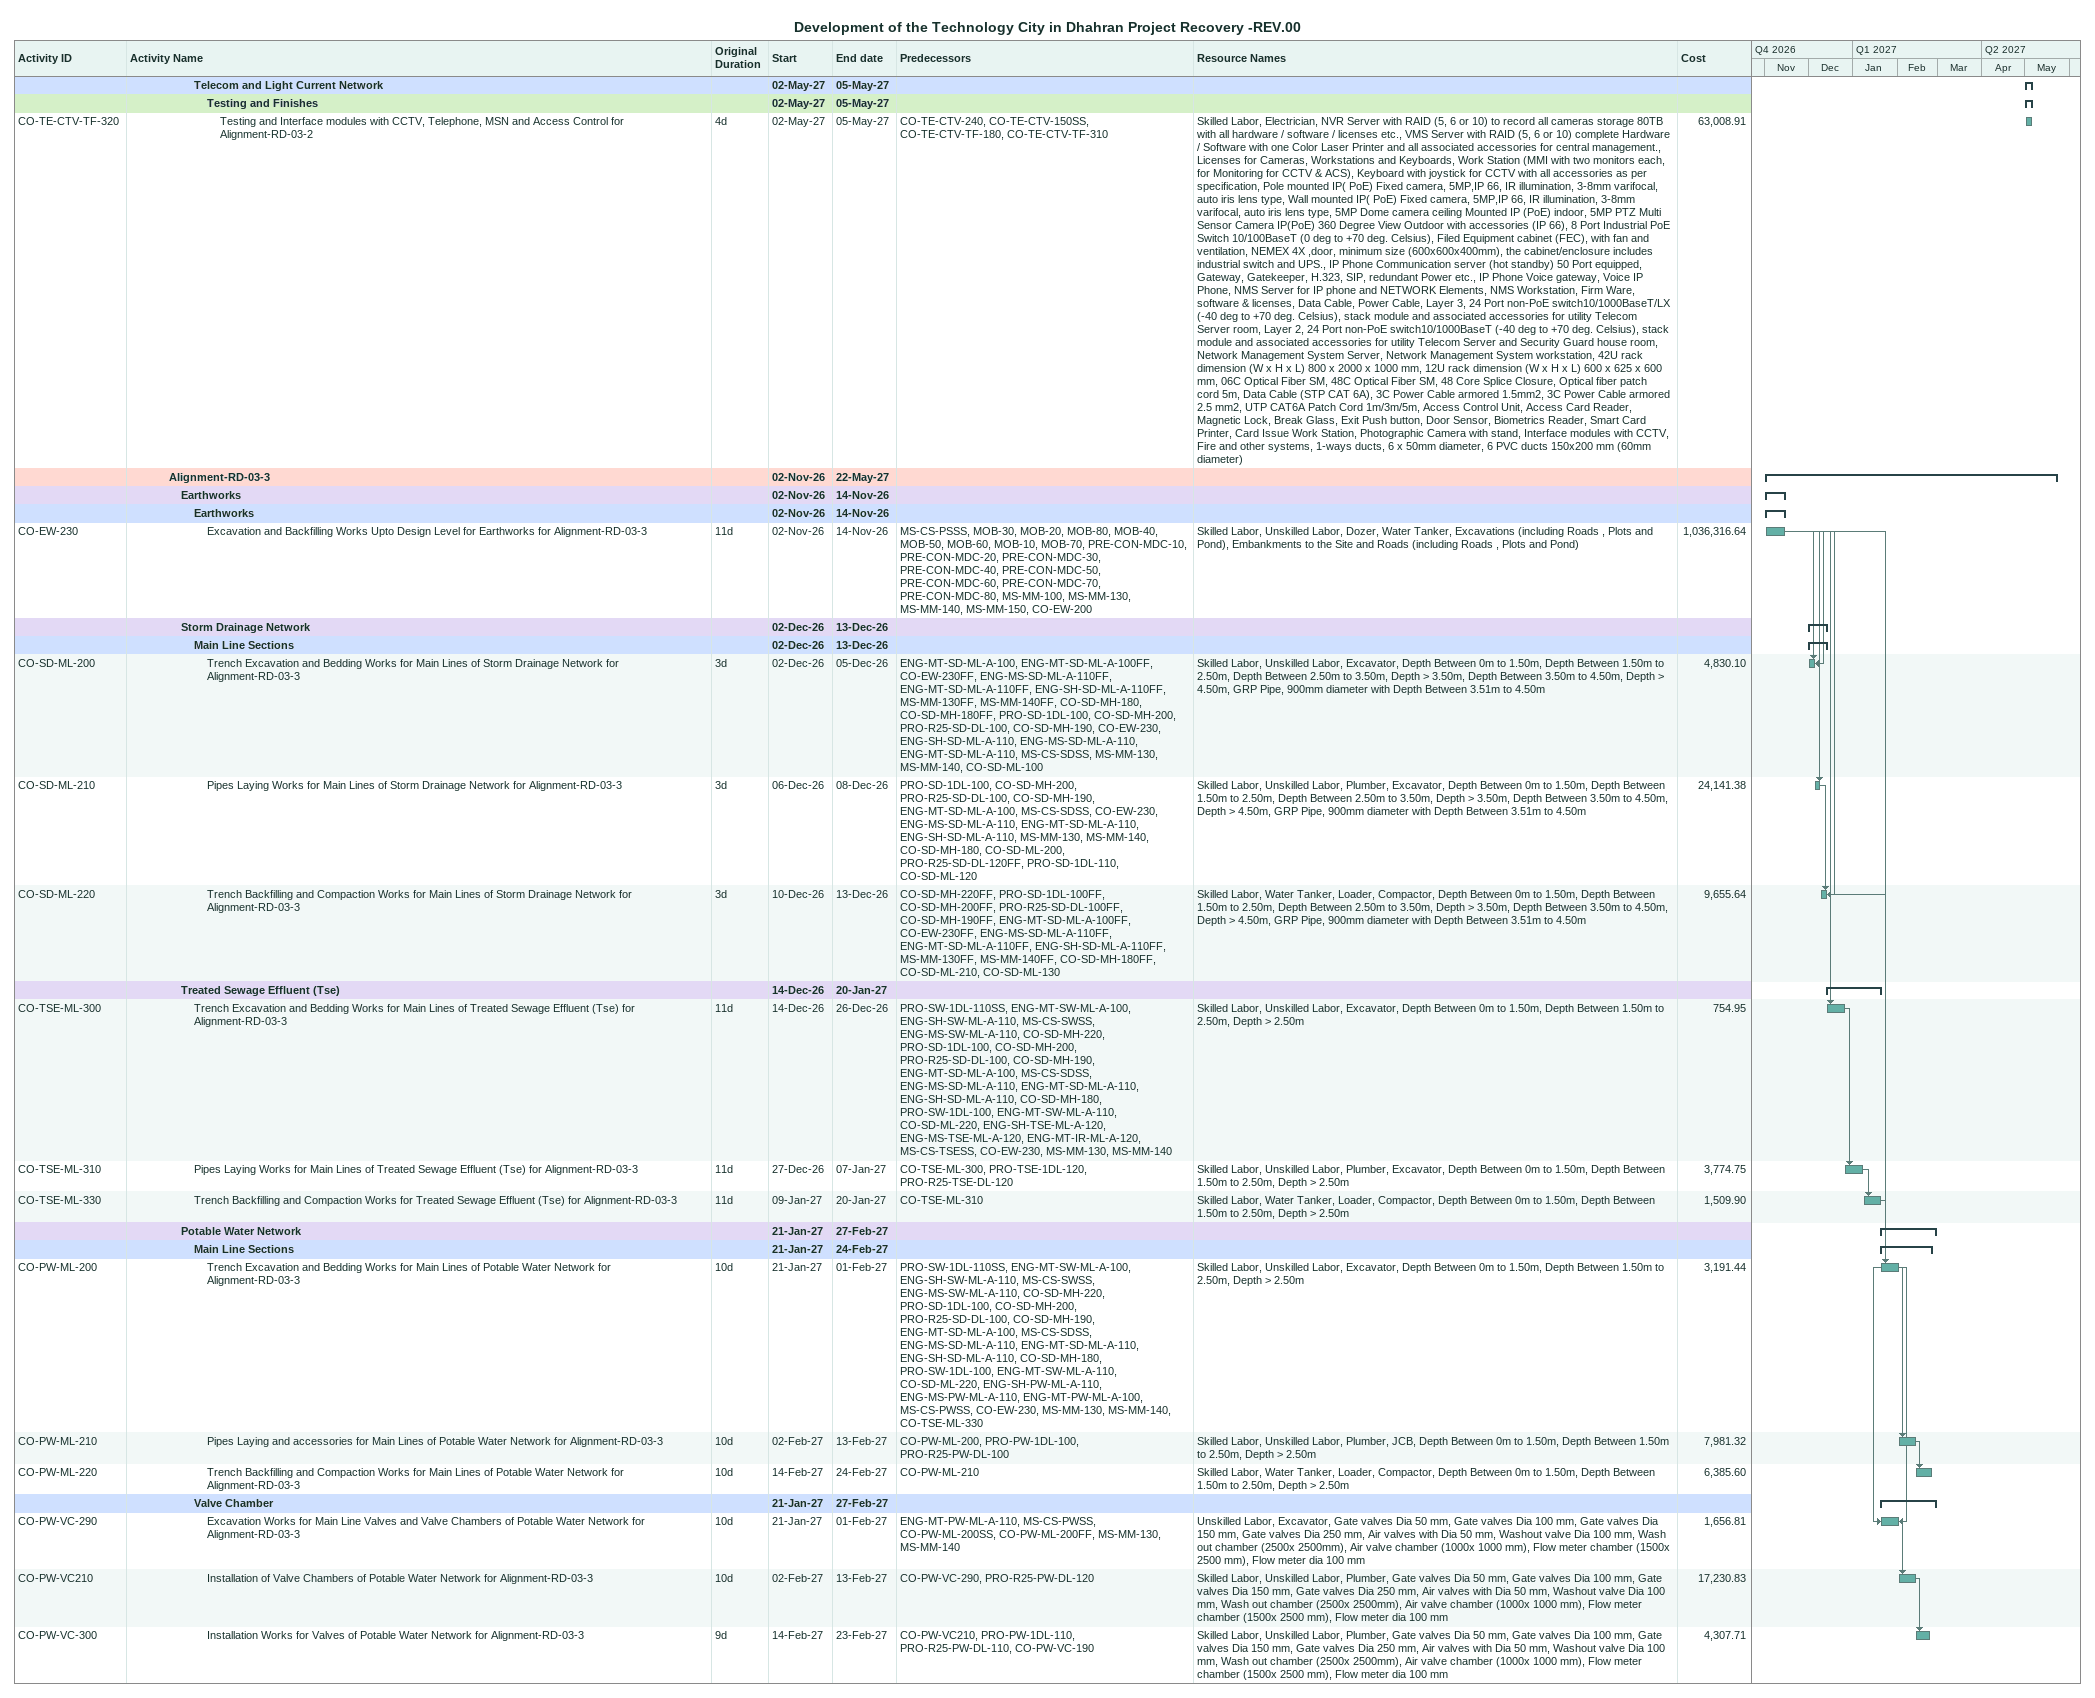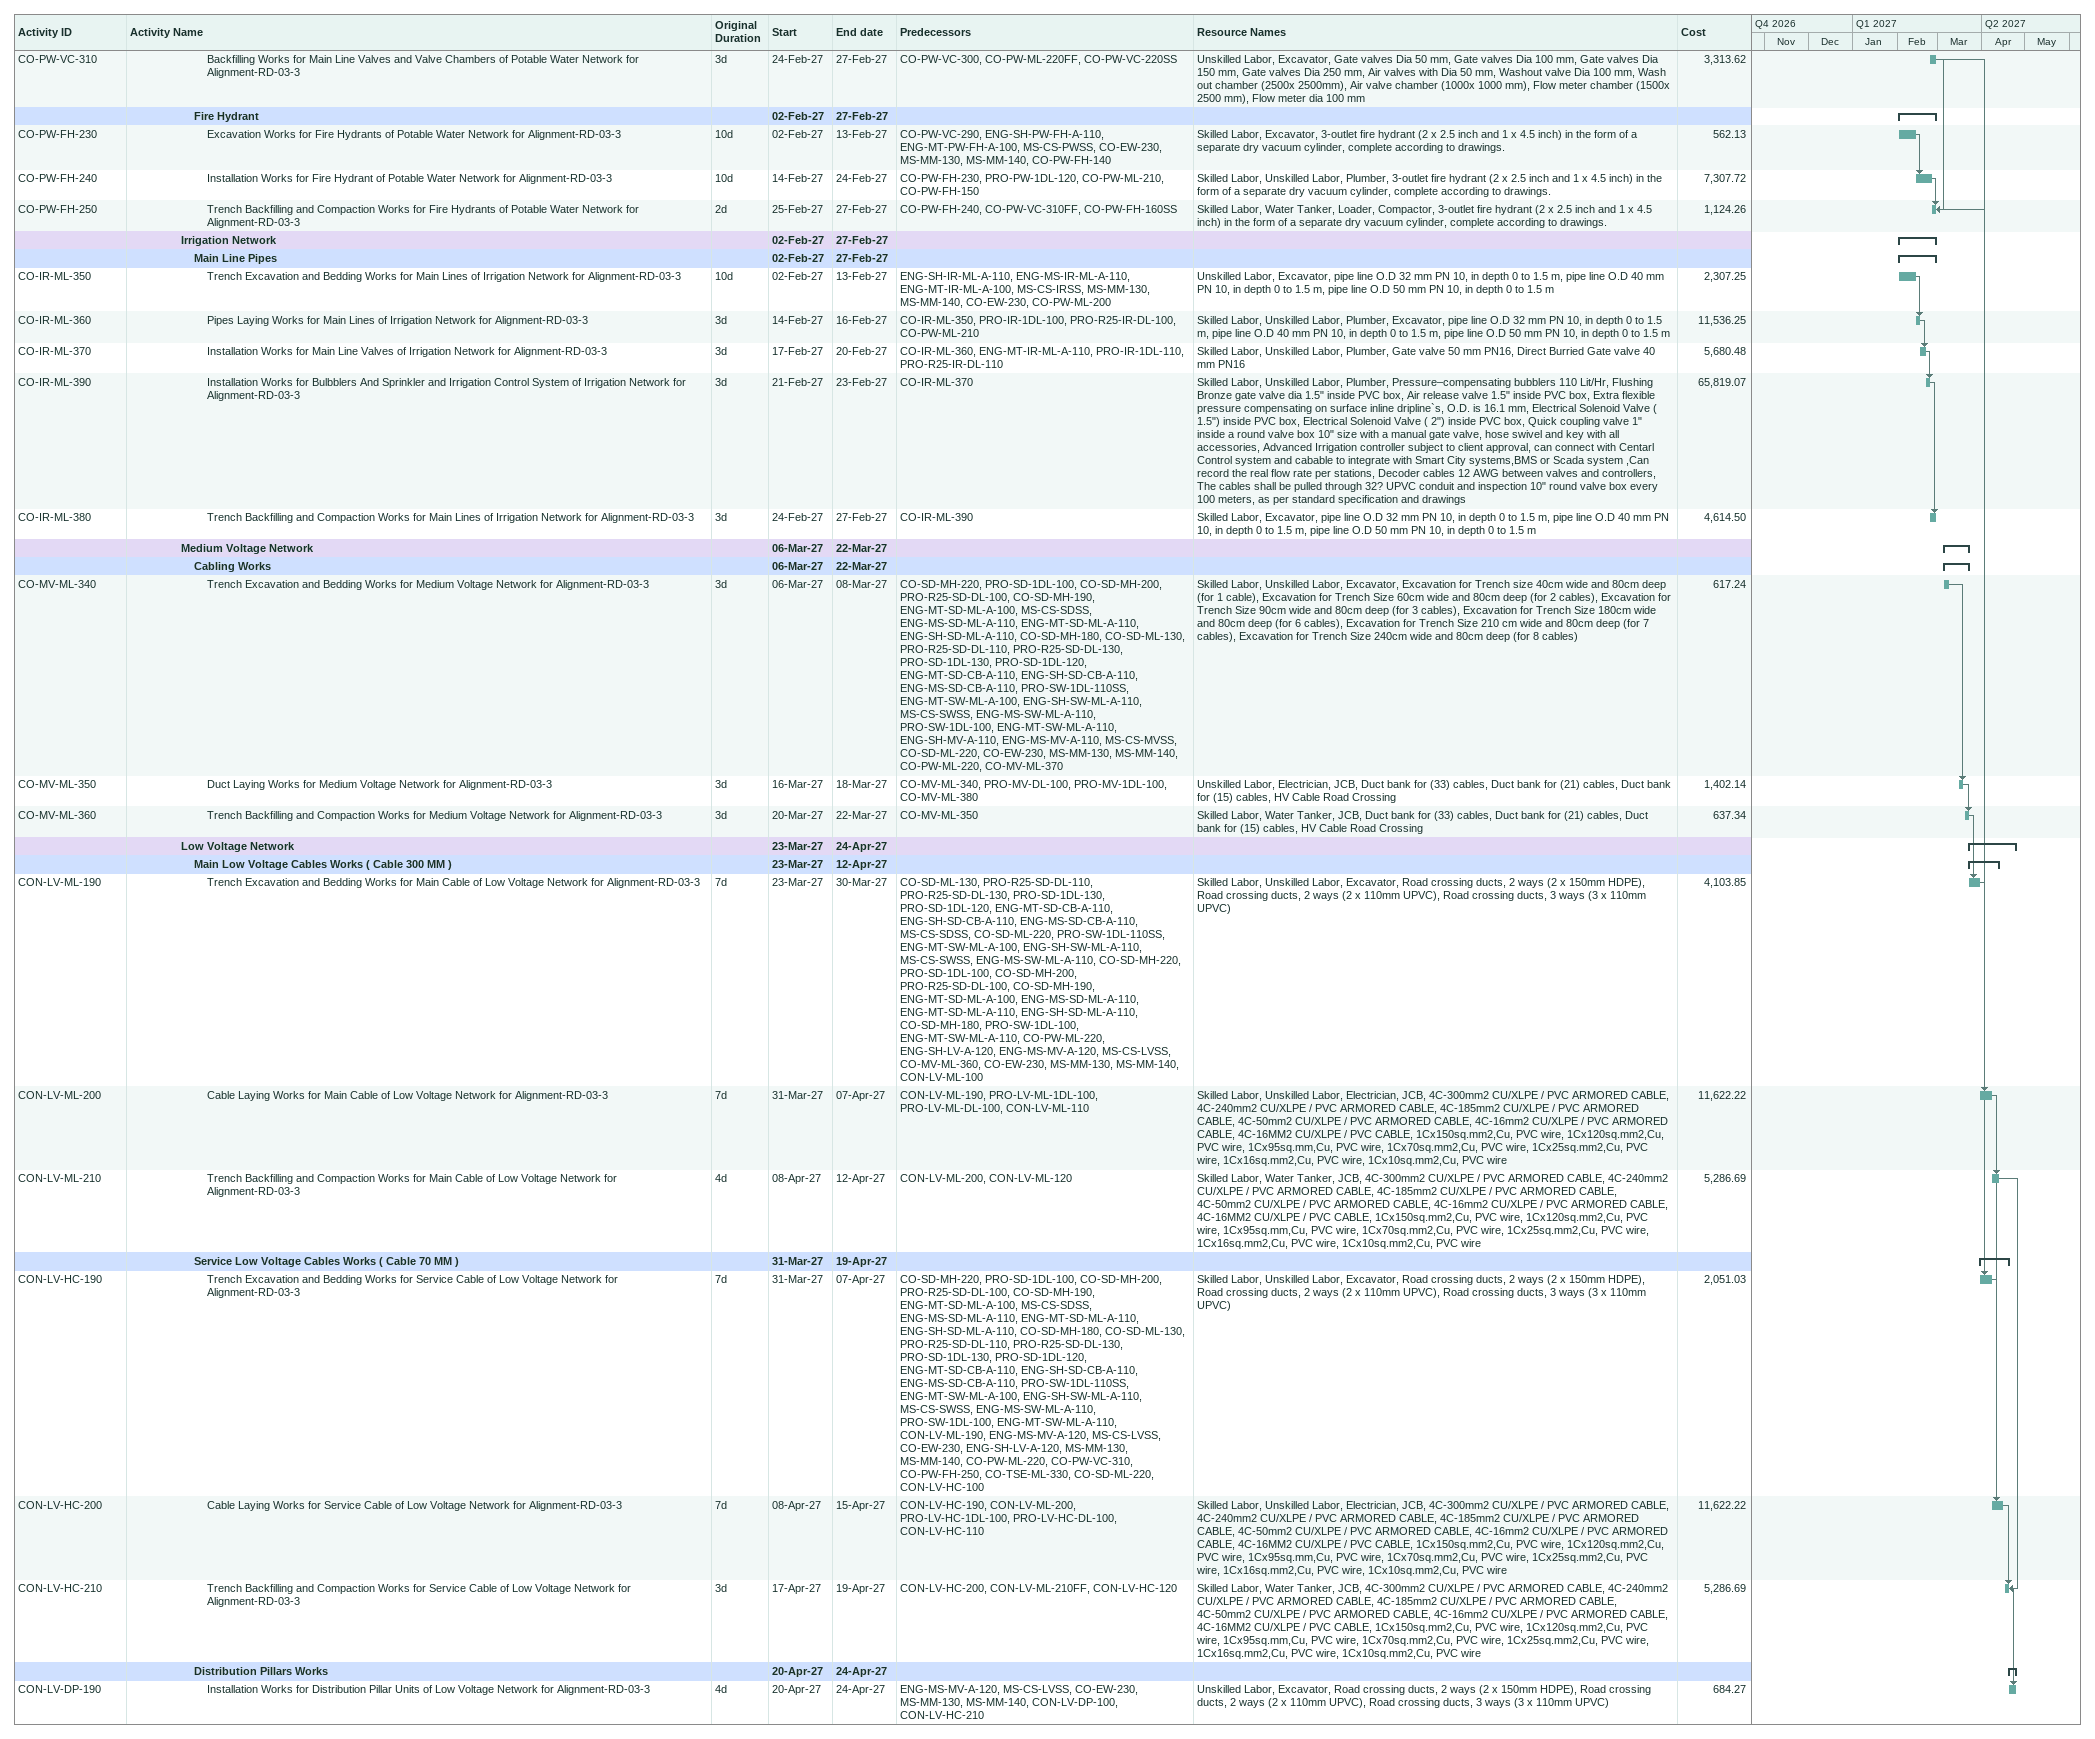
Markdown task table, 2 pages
Development of the Technology City in Dhahran Project Recovery -REV.00

| ID | Level | Task | Original duration | Start | Finish | Predecessors | Resources | Cost |
|---|---|---|---|---|---|---|---|---|
|  | 6 | **Telecom and Light Current Network** |  | 2027-05-02 | 2027-05-05 |  |  |  |
|  | 7 | **Testing and Finishes** |  | 2027-05-02 | 2027-05-05 |  |  |  |
| CO-TE-CTV-TF-320 | 8 | Testing and Interface modules with CCTV, Telephone, MSN and Access Control for Alignment-RD-03-2 | 4d | 2027-05-02 | 2027-05-05 | CO-TE-CTV-240, CO-TE-CTV-150SS, CO-TE-CTV-TF-180, CO-TE-CTV-TF-310 | Skilled Labor, Electrician, NVR Server with RAID (5, 6 or 10) to record all cameras storage 80TB with all hardware / software / licenses etc., VMS Server with RAID (5, 6 or 10) complete Hardware / Software with one Color Laser Printer and all associated accessories for central management., Licenses for Cameras, Workstations and Keyboards, Work Station (MMI with two monitors each, for Monitoring for CCTV & ACS), Keyboard with joystick for CCTV with all accessories as per specification, Pole mounted IP( PoE) Fixed camera, 5MP,IP 66, IR illumination, 3-8mm varifocal, auto iris lens type, Wall mounted IP( PoE) Fixed camera, 5MP,IP 66, IR illumination, 3-8mm varifocal, auto iris lens type, 5MP Dome camera ceiling Mounted IP (PoE) indoor, 5MP PTZ Multi Sensor Camera IP(PoE) 360 Degree View Outdoor with accessories (IP 66), 8 Port Industrial PoE Switch 10/100BaseT (0 deg to +70 deg. Celsius), Filed Equipment cabinet (FEC), with fan and ventilation, NEMEX 4X ,door, minimum size (600x600x400mm), the cabinet/enclosure includes industrial switch and UPS., IP Phone Communication server (hot standby) 50 Port equipped, Gateway, Gatekeeper, H.323, SIP, redundant Power etc., IP Phone Voice gateway, Voice IP Phone, NMS Server for IP phone and NETWORK Elements, NMS Workstation, Firm Ware, software & licenses, Data Cable, Power Cable, Layer 3, 24 Port non-PoE switch10/1000BaseT/LX (-40 deg to +70 deg. Celsius), stack module and associated accessories for utility Telecom Server room, Layer 2, 24 Port non-PoE switch10/1000BaseT (-40 deg to +70 deg. Celsius), stack module and associated accessories for utility Telecom Server and Security Guard house room, Network Management System Server, Network Management System workstation, 42U rack dimension (W x H x L) 800 x 2000 x 1000 mm, 12U rack dimension (W x H x L) 600 x 625 x 600 mm, 06C Optical Fiber SM, 48C Optical Fiber SM, 48 Core Splice Closure, Optical fiber patch cord 5m, Data Cable (STP CAT 6A), 3C Power Cable armored 1.5mm2, 3C Power Cable armored 2.5 mm2, UTP CAT6A Patch Cord 1m/3m/5m, Access Control Unit, Access Card Reader, Magnetic Lock, Break Glass, Exit Push button, Door Sensor, Biometrics Reader, Smart Card Printer, Card Issue Work Station, Photographic Camera with stand, Interface modules with CCTV, Fire and other systems, 1-ways ducts, 6 x 50mm diameter, 6 PVC ducts 150x200 mm (60mm diameter) | 63008.91 |
|  | 4 | **Alignment-RD-03-3** |  | 2026-11-02 | 2027-05-22 |  |  |  |
|  | 5 | **Earthworks** |  | 2026-11-02 | 2026-11-14 |  |  |  |
|  | 6 | **Earthworks** |  | 2026-11-02 | 2026-11-14 |  |  |  |
| CO-EW-230 | 7 | Excavation and Backfilling Works Upto Design Level for Earthworks for Alignment-RD-03-3 | 11d | 2026-11-02 | 2026-11-14 | MS-CS-PSSS, MOB-30, MOB-20, MOB-80, MOB-40, MOB-50, MOB-60, MOB-10, MOB-70, PRE-CON-MDC-10, PRE-CON-MDC-20, PRE-CON-MDC-30, PRE-CON-MDC-40, PRE-CON-MDC-50, PRE-CON-MDC-60, PRE-CON-MDC-70, PRE-CON-MDC-80, MS-MM-100, MS-MM-130, MS-MM-140, MS-MM-150, CO-EW-200 | Skilled Labor, Unskilled Labor, Dozer, Water Tanker, Excavations (including Roads , Plots and Pond), Embankments to the Site and Roads (including Roads , Plots and Pond) | 1036316.64 |
|  | 5 | **Storm Drainage Network** |  | 2026-12-02 | 2026-12-13 |  |  |  |
|  | 6 | **Main Line Sections** |  | 2026-12-02 | 2026-12-13 |  |  |  |
| CO-SD-ML-200 | 7 | Trench Excavation and Bedding Works for Main Lines of Storm Drainage Network for Alignment-RD-03-3 | 3d | 2026-12-02 | 2026-12-05 | ENG-MT-SD-ML-A-100, ENG-MT-SD-ML-A-100FF, CO-EW-230FF, ENG-MS-SD-ML-A-110FF, ENG-MT-SD-ML-A-110FF, ENG-SH-SD-ML-A-110FF, MS-MM-130FF, MS-MM-140FF, CO-SD-MH-180, CO-SD-MH-180FF, PRO-SD-1DL-100, CO-SD-MH-200, PRO-R25-SD-DL-100, CO-SD-MH-190, CO-EW-230, ENG-SH-SD-ML-A-110, ENG-MS-SD-ML-A-110, ENG-MT-SD-ML-A-110, MS-CS-SDSS, MS-MM-130, MS-MM-140, CO-SD-ML-100 | Skilled Labor, Unskilled Labor, Excavator, Depth Between 0m to 1.50m, Depth Between 1.50m to 2.50m, Depth Between 2.50m to 3.50m, Depth > 3.50m, Depth Between 3.50m to 4.50m, Depth > 4.50m, GRP Pipe, 900mm diameter with Depth Between 3.51m to 4.50m | 4830.10 |
| CO-SD-ML-210 | 7 | Pipes Laying Works for Main Lines of Storm Drainage Network for Alignment-RD-03-3 | 3d | 2026-12-06 | 2026-12-08 | PRO-SD-1DL-100, CO-SD-MH-200, PRO-R25-SD-DL-100, CO-SD-MH-190, ENG-MT-SD-ML-A-100, MS-CS-SDSS, CO-EW-230, ENG-MS-SD-ML-A-110, ENG-MT-SD-ML-A-110, ENG-SH-SD-ML-A-110, MS-MM-130, MS-MM-140, CO-SD-MH-180, CO-SD-ML-200, PRO-R25-SD-DL-120FF, PRO-SD-1DL-110, CO-SD-ML-120 | Skilled Labor, Unskilled Labor, Plumber, Excavator, Depth Between 0m to 1.50m, Depth Between 1.50m to 2.50m, Depth Between 2.50m to 3.50m, Depth > 3.50m, Depth Between 3.50m to 4.50m, Depth > 4.50m, GRP Pipe, 900mm diameter with Depth Between 3.51m to 4.50m | 24141.38 |
| CO-SD-ML-220 | 7 | Trench Backfilling and Compaction Works for Main Lines of Storm Drainage Network for Alignment-RD-03-3 | 3d | 2026-12-10 | 2026-12-13 | CO-SD-MH-220FF, PRO-SD-1DL-100FF, CO-SD-MH-200FF, PRO-R25-SD-DL-100FF, CO-SD-MH-190FF, ENG-MT-SD-ML-A-100FF, CO-EW-230FF, ENG-MS-SD-ML-A-110FF, ENG-MT-SD-ML-A-110FF, ENG-SH-SD-ML-A-110FF, MS-MM-130FF, MS-MM-140FF, CO-SD-MH-180FF, CO-SD-ML-210, CO-SD-ML-130 | Skilled Labor, Water Tanker, Loader, Compactor, Depth Between 0m to 1.50m, Depth Between 1.50m to 2.50m, Depth Between 2.50m to 3.50m, Depth > 3.50m, Depth Between 3.50m to 4.50m, Depth > 4.50m, GRP Pipe, 900mm diameter with Depth Between 3.51m to 4.50m | 9655.64 |
|  | 5 | **Treated Sewage Effluent (Tse)** |  | 2026-12-14 | 2027-01-20 |  |  |  |
| CO-TSE-ML-300 | 6 | Trench Excavation and Bedding Works for Main Lines of Treated Sewage Effluent (Tse) for Alignment-RD-03-3 | 11d | 2026-12-14 | 2026-12-26 | PRO-SW-1DL-110SS, ENG-MT-SW-ML-A-100, ENG-SH-SW-ML-A-110, MS-CS-SWSS, ENG-MS-SW-ML-A-110, CO-SD-MH-220, PRO-SD-1DL-100, CO-SD-MH-200, PRO-R25-SD-DL-100, CO-SD-MH-190, ENG-MT-SD-ML-A-100, MS-CS-SDSS, ENG-MS-SD-ML-A-110, ENG-MT-SD-ML-A-110, ENG-SH-SD-ML-A-110, CO-SD-MH-180, PRO-SW-1DL-100, ENG-MT-SW-ML-A-110, CO-SD-ML-220, ENG-SH-TSE-ML-A-120, ENG-MS-TSE-ML-A-120, ENG-MT-IR-ML-A-120, MS-CS-TSESS, CO-EW-230, MS-MM-130, MS-MM-140 | Skilled Labor, Unskilled Labor, Excavator, Depth Between 0m to 1.50m, Depth Between 1.50m to 2.50m, Depth > 2.50m | 754.95 |
| CO-TSE-ML-310 | 6 | Pipes Laying Works for Main Lines of Treated Sewage Effluent (Tse) for Alignment-RD-03-3 | 11d | 2026-12-27 | 2027-01-07 | CO-TSE-ML-300, PRO-TSE-1DL-120, PRO-R25-TSE-DL-120 | Skilled Labor, Unskilled Labor, Plumber, Excavator, Depth Between 0m to 1.50m, Depth Between 1.50m to 2.50m, Depth > 2.50m | 3774.75 |
| CO-TSE-ML-330 | 6 | Trench Backfilling and Compaction Works for Treated Sewage Effluent (Tse) for Alignment-RD-03-3 | 11d | 2027-01-09 | 2027-01-20 | CO-TSE-ML-310 | Skilled Labor, Water Tanker, Loader, Compactor, Depth Between 0m to 1.50m, Depth Between 1.50m to 2.50m, Depth > 2.50m | 1509.90 |
|  | 5 | **Potable Water Network** |  | 2027-01-21 | 2027-02-27 |  |  |  |
|  | 6 | **Main Line Sections** |  | 2027-01-21 | 2027-02-24 |  |  |  |
| CO-PW-ML-200 | 7 | Trench Excavation and Bedding Works for Main Lines of Potable Water Network for Alignment-RD-03-3 | 10d | 2027-01-21 | 2027-02-01 | PRO-SW-1DL-110SS, ENG-MT-SW-ML-A-100, ENG-SH-SW-ML-A-110, MS-CS-SWSS, ENG-MS-SW-ML-A-110, CO-SD-MH-220, PRO-SD-1DL-100, CO-SD-MH-200, PRO-R25-SD-DL-100, CO-SD-MH-190, ENG-MT-SD-ML-A-100, MS-CS-SDSS, ENG-MS-SD-ML-A-110, ENG-MT-SD-ML-A-110, ENG-SH-SD-ML-A-110, CO-SD-MH-180, PRO-SW-1DL-100, ENG-MT-SW-ML-A-110, CO-SD-ML-220, ENG-SH-PW-ML-A-110, ENG-MS-PW-ML-A-110, ENG-MT-PW-ML-A-100, MS-CS-PWSS, CO-EW-230, MS-MM-130, MS-MM-140, CO-TSE-ML-330 | Skilled Labor, Unskilled Labor, Excavator, Depth Between 0m to 1.50m, Depth Between 1.50m to 2.50m, Depth > 2.50m | 3191.44 |
| CO-PW-ML-210 | 7 | Pipes Laying and accessories for Main Lines of Potable Water Network for Alignment-RD-03-3 | 10d | 2027-02-02 | 2027-02-13 | CO-PW-ML-200, PRO-PW-1DL-100, PRO-R25-PW-DL-100 | Skilled Labor, Unskilled Labor, Plumber, JCB, Depth Between 0m to 1.50m, Depth Between 1.50m to 2.50m, Depth > 2.50m | 7981.32 |
| CO-PW-ML-220 | 7 | Trench Backfilling and Compaction Works for Main Lines of Potable Water Network for Alignment-RD-03-3 | 10d | 2027-02-14 | 2027-02-24 | CO-PW-ML-210 | Skilled Labor, Water Tanker, Loader, Compactor, Depth Between 0m to 1.50m, Depth Between 1.50m to 2.50m, Depth > 2.50m | 6385.60 |
|  | 6 | **Valve Chamber** |  | 2027-01-21 | 2027-02-27 |  |  |  |
| CO-PW-VC-290 | 7 | Excavation Works for Main Line Valves and Valve Chambers of Potable Water Network for Alignment-RD-03-3 | 10d | 2027-01-21 | 2027-02-01 | ENG-MT-PW-ML-A-110, MS-CS-PWSS, CO-PW-ML-200SS, CO-PW-ML-200FF, MS-MM-130, MS-MM-140 | Unskilled Labor, Excavator, Gate valves Dia 50 mm, Gate valves Dia 100 mm, Gate valves Dia 150 mm, Gate valves Dia 250 mm, Air valves with Dia 50 mm, Washout valve Dia 100 mm, Wash out chamber (2500x 2500mm), Air valve chamber (1000x 1000 mm), Flow meter chamber (1500x 2500 mm), Flow meter dia 100 mm | 1656.81 |
| CO-PW-VC210 | 7 | Installation of Valve Chambers of Potable Water Network for Alignment-RD-03-3 | 10d | 2027-02-02 | 2027-02-13 | CO-PW-VC-290, PRO-R25-PW-DL-120 | Skilled Labor, Unskilled Labor, Plumber, Gate valves Dia 50 mm, Gate valves Dia 100 mm, Gate valves Dia 150 mm, Gate valves Dia 250 mm, Air valves with Dia 50 mm, Washout valve Dia 100 mm, Wash out chamber (2500x 2500mm), Air valve chamber (1000x 1000 mm), Flow meter chamber (1500x 2500 mm), Flow meter dia 100 mm | 17230.83 |
| CO-PW-VC-300 | 7 | Installation Works for Valves of Potable Water Network for Alignment-RD-03-3 | 9d | 2027-02-14 | 2027-02-23 | CO-PW-VC210, PRO-PW-1DL-110, PRO-R25-PW-DL-110, CO-PW-VC-190 | Skilled Labor, Unskilled Labor, Plumber, Gate valves Dia 50 mm, Gate valves Dia 100 mm, Gate valves Dia 150 mm, Gate valves Dia 250 mm, Air valves with Dia 50 mm, Washout valve Dia 100 mm, Wash out chamber (2500x 2500mm), Air valve chamber (1000x 1000 mm), Flow meter chamber (1500x 2500 mm), Flow meter dia 100 mm | 4307.71 |
| CO-PW-VC-310 | 7 | Backfilling Works for Main Line Valves and Valve Chambers of Potable Water Network for Alignment-RD-03-3 | 3d | 2027-02-24 | 2027-02-27 | CO-PW-VC-300, CO-PW-ML-220FF, CO-PW-VC-220SS | Unskilled Labor, Excavator, Gate valves Dia 50 mm, Gate valves Dia 100 mm, Gate valves Dia 150 mm, Gate valves Dia 250 mm, Air valves with Dia 50 mm, Washout valve Dia 100 mm, Wash out chamber (2500x 2500mm), Air valve chamber (1000x 1000 mm), Flow meter chamber (1500x 2500 mm), Flow meter dia 100 mm | 3313.62 |
|  | 6 | **Fire Hydrant** |  | 2027-02-02 | 2027-02-27 |  |  |  |
| CO-PW-FH-230 | 7 | Excavation Works for Fire Hydrants of Potable Water Network for Alignment-RD-03-3 | 10d | 2027-02-02 | 2027-02-13 | CO-PW-VC-290, ENG-SH-PW-FH-A-110, ENG-MT-PW-FH-A-100, MS-CS-PWSS, CO-EW-230, MS-MM-130, MS-MM-140, CO-PW-FH-140 | Skilled Labor, Excavator, 3-outlet fire hydrant (2 x 2.5 inch and 1 x 4.5 inch) in the form of a separate dry vacuum cylinder, complete according to drawings. | 562.13 |
| CO-PW-FH-240 | 7 | Installation Works for Fire Hydrant of Potable Water Network for Alignment-RD-03-3 | 10d | 2027-02-14 | 2027-02-24 | CO-PW-FH-230, PRO-PW-1DL-120, CO-PW-ML-210, CO-PW-FH-150 | Skilled Labor, Unskilled Labor, Plumber, 3-outlet fire hydrant (2 x 2.5 inch and 1 x 4.5 inch) in the form of a separate dry vacuum cylinder, complete according to drawings. | 7307.72 |
| CO-PW-FH-250 | 7 | Trench Backfilling and Compaction Works for Fire Hydrants of Potable Water Network for Alignment-RD-03-3 | 2d | 2027-02-25 | 2027-02-27 | CO-PW-FH-240, CO-PW-VC-310FF, CO-PW-FH-160SS | Skilled Labor, Water Tanker, Loader, Compactor, 3-outlet fire hydrant (2 x 2.5 inch and 1 x 4.5 inch) in the form of a separate dry vacuum cylinder, complete according to drawings. | 1124.26 |
|  | 5 | **Irrigation Network** |  | 2027-02-02 | 2027-02-27 |  |  |  |
|  | 6 | **Main Line Pipes** |  | 2027-02-02 | 2027-02-27 |  |  |  |
| CO-IR-ML-350 | 7 | Trench Excavation and Bedding Works for Main Lines of Irrigation Network for Alignment-RD-03-3 | 10d | 2027-02-02 | 2027-02-13 | ENG-SH-IR-ML-A-110, ENG-MS-IR-ML-A-110, ENG-MT-IR-ML-A-100, MS-CS-IRSS, MS-MM-130, MS-MM-140, CO-EW-230, CO-PW-ML-200 | Unskilled Labor, Excavator, pipe line O.D 32 mm PN 10, in depth 0 to 1.5 m, pipe line O.D 40 mm PN 10, in depth 0 to 1.5 m, pipe line O.D 50 mm PN 10, in depth 0 to 1.5 m | 2307.25 |
| CO-IR-ML-360 | 7 | Pipes Laying Works for Main Lines of Irrigation Network for Alignment-RD-03-3 | 3d | 2027-02-14 | 2027-02-16 | CO-IR-ML-350, PRO-IR-1DL-100, PRO-R25-IR-DL-100, CO-PW-ML-210 | Skilled Labor, Unskilled Labor, Plumber, Excavator, pipe line O.D 32 mm PN 10, in depth 0 to 1.5 m, pipe line O.D 40 mm PN 10, in depth 0 to 1.5 m, pipe line O.D 50 mm PN 10, in depth 0 to 1.5 m | 11536.25 |
| CO-IR-ML-370 | 7 | Installation Works for Main Line Valves of Irrigation Network for Alignment-RD-03-3 | 3d | 2027-02-17 | 2027-02-20 | CO-IR-ML-360, ENG-MT-IR-ML-A-110, PRO-IR-1DL-110, PRO-R25-IR-DL-110 | Skilled Labor, Unskilled Labor, Plumber, Gate valve 50 mm PN16, Direct Burried Gate valve 40 mm PN16 | 5680.48 |
| CO-IR-ML-390 | 7 | Installation Works for Bulbblers And Sprinkler and Irrigation Control System of Irrigation Network for Alignment-RD-03-3 | 3d | 2027-02-21 | 2027-02-23 | CO-IR-ML-370 | Skilled Labor, Unskilled Labor, Plumber, Pressure–compensating bubblers 110 Lit/Hr, Flushing Bronze gate valve dia 1.5" inside PVC box, Air release valve 1.5" inside PVC box, Extra flexible pressure compensating on surface inline dripline`s, O.D. is 16.1 mm, Electrical Solenoid Valve ( 1.5") inside PVC box, Electrical Solenoid Valve ( 2") inside PVC box, Quick coupling valve 1" inside a round valve box 10" size with a manual gate valve, hose swivel and key with all accessories, Advanced Irrigation controller subject to client approval, can connect with Centarl Control system and cabable to integrate with Smart City systems,BMS or Scada system ,Can record the real flow rate per stations, Decoder cables 12 AWG between valves and controllers, The cables shall be pulled through 32? UPVC conduit and inspection 10" round valve box every 100 meters, as per standard specification and drawings | 65819.07 |
| CO-IR-ML-380 | 7 | Trench Backfilling and Compaction Works for Main Lines of Irrigation Network for Alignment-RD-03-3 | 3d | 2027-02-24 | 2027-02-27 | CO-IR-ML-390 | Skilled Labor, Excavator, pipe line O.D 32 mm PN 10, in depth 0 to 1.5 m, pipe line O.D 40 mm PN 10, in depth 0 to 1.5 m, pipe line O.D 50 mm PN 10, in depth 0 to 1.5 m | 4614.50 |
|  | 5 | **Medium Voltage Network** |  | 2027-03-06 | 2027-03-22 |  |  |  |
|  | 6 | **Cabling Works** |  | 2027-03-06 | 2027-03-22 |  |  |  |
| CO-MV-ML-340 | 7 | Trench Excavation and Bedding Works for Medium Voltage Network for Alignment-RD-03-3 | 3d | 2027-03-06 | 2027-03-08 | CO-SD-MH-220, PRO-SD-1DL-100, CO-SD-MH-200, PRO-R25-SD-DL-100, CO-SD-MH-190, ENG-MT-SD-ML-A-100, MS-CS-SDSS, ENG-MS-SD-ML-A-110, ENG-MT-SD-ML-A-110, ENG-SH-SD-ML-A-110, CO-SD-MH-180, CO-SD-ML-130, PRO-R25-SD-DL-110, PRO-R25-SD-DL-130, PRO-SD-1DL-130, PRO-SD-1DL-120, ENG-MT-SD-CB-A-110, ENG-SH-SD-CB-A-110, ENG-MS-SD-CB-A-110, PRO-SW-1DL-110SS, ENG-MT-SW-ML-A-100, ENG-SH-SW-ML-A-110, MS-CS-SWSS, ENG-MS-SW-ML-A-110, PRO-SW-1DL-100, ENG-MT-SW-ML-A-110, ENG-SH-MV-A-110, ENG-MS-MV-A-110, MS-CS-MVSS, CO-SD-ML-220, CO-EW-230, MS-MM-130, MS-MM-140, CO-PW-ML-220, CO-MV-ML-370 | Skilled Labor, Unskilled Labor, Excavator, Excavation for Trench size 40cm wide and 80cm deep (for 1 cable), Excavation for Trench Size 60cm wide and 80cm deep (for 2 cables), Excavation for Trench Size 90cm wide and 80cm deep (for 3 cables), Excavation for Trench Size 180cm wide and 80cm deep (for 6 cables), Excavation for Trench Size 210 cm wide and 80cm deep (for 7 cables), Excavation for Trench Size 240cm wide and 80cm deep (for 8 cables) | 617.24 |
| CO-MV-ML-350 | 7 | Duct Laying Works for Medium Voltage Network for Alignment-RD-03-3 | 3d | 2027-03-16 | 2027-03-18 | CO-MV-ML-340, PRO-MV-DL-100, PRO-MV-1DL-100, CO-MV-ML-380 | Unskilled Labor, Electrician, JCB, Duct bank for (33) cables, Duct bank for (21) cables, Duct bank for (15) cables, HV Cable Road Crossing | 1402.14 |
| CO-MV-ML-360 | 7 | Trench Backfilling and Compaction Works for Medium Voltage Network for Alignment-RD-03-3 | 3d | 2027-03-20 | 2027-03-22 | CO-MV-ML-350 | Skilled Labor, Water Tanker, JCB, Duct bank for (33) cables, Duct bank for (21) cables, Duct bank for (15) cables, HV Cable Road Crossing | 637.34 |
|  | 5 | **Low Voltage Network** |  | 2027-03-23 | 2027-04-24 |  |  |  |
|  | 6 | **Main Low Voltage Cables Works ( Cable 300 MM )** |  | 2027-03-23 | 2027-04-12 |  |  |  |
| CON-LV-ML-190 | 7 | Trench Excavation and Bedding Works for Main Cable of Low Voltage Network for Alignment-RD-03-3 | 7d | 2027-03-23 | 2027-03-30 | CO-SD-ML-130, PRO-R25-SD-DL-110, PRO-R25-SD-DL-130, PRO-SD-1DL-130, PRO-SD-1DL-120, ENG-MT-SD-CB-A-110, ENG-SH-SD-CB-A-110, ENG-MS-SD-CB-A-110, MS-CS-SDSS, CO-SD-ML-220, PRO-SW-1DL-110SS, ENG-MT-SW-ML-A-100, ENG-SH-SW-ML-A-110, MS-CS-SWSS, ENG-MS-SW-ML-A-110, CO-SD-MH-220, PRO-SD-1DL-100, CO-SD-MH-200, PRO-R25-SD-DL-100, CO-SD-MH-190, ENG-MT-SD-ML-A-100, ENG-MS-SD-ML-A-110, ENG-MT-SD-ML-A-110, ENG-SH-SD-ML-A-110, CO-SD-MH-180, PRO-SW-1DL-100, ENG-MT-SW-ML-A-110, CO-PW-ML-220, ENG-SH-LV-A-120, ENG-MS-MV-A-120, MS-CS-LVSS, CO-MV-ML-360, CO-EW-230, MS-MM-130, MS-MM-140, CON-LV-ML-100 | Skilled Labor, Unskilled Labor, Excavator, Road crossing ducts, 2 ways (2 x 150mm HDPE), Road crossing ducts, 2 ways (2 x 110mm UPVC), Road crossing ducts, 3 ways (3 x 110mm UPVC) | 4103.85 |
| CON-LV-ML-200 | 7 | Cable Laying Works for Main Cable of Low Voltage Network for Alignment-RD-03-3 | 7d | 2027-03-31 | 2027-04-07 | CON-LV-ML-190, PRO-LV-ML-1DL-100, PRO-LV-ML-DL-100, CON-LV-ML-110 | Skilled Labor, Unskilled Labor, Electrician, JCB, 4C-300mm2 CU/XLPE / PVC ARMORED CABLE, 4C-240mm2 CU/XLPE / PVC ARMORED CABLE, 4C-185mm2 CU/XLPE / PVC ARMORED CABLE, 4C-50mm2 CU/XLPE / PVC ARMORED CABLE, 4C-16mm2 CU/XLPE / PVC ARMORED CABLE, 4C-16MM2 CU/XLPE / PVC CABLE, 1Cx150sq.mm2,Cu, PVC wire, 1Cx120sq.mm2,Cu, PVC wire, 1Cx95sq.mm,Cu, PVC wire, 1Cx70sq.mm2,Cu, PVC wire, 1Cx25sq.mm2,Cu, PVC wire, 1Cx16sq.mm2,Cu, PVC wire, 1Cx10sq.mm2,Cu, PVC wire | 11622.22 |
| CON-LV-ML-210 | 7 | Trench Backfilling and Compaction Works for Main Cable of Low Voltage Network for Alignment-RD-03-3 | 4d | 2027-04-08 | 2027-04-12 | CON-LV-ML-200, CON-LV-ML-120 | Skilled Labor, Water Tanker, JCB, 4C-300mm2 CU/XLPE / PVC ARMORED CABLE, 4C-240mm2 CU/XLPE / PVC ARMORED CABLE, 4C-185mm2 CU/XLPE / PVC ARMORED CABLE, 4C-50mm2 CU/XLPE / PVC ARMORED CABLE, 4C-16mm2 CU/XLPE / PVC ARMORED CABLE, 4C-16MM2 CU/XLPE / PVC CABLE, 1Cx150sq.mm2,Cu, PVC wire, 1Cx120sq.mm2,Cu, PVC wire, 1Cx95sq.mm,Cu, PVC wire, 1Cx70sq.mm2,Cu, PVC wire, 1Cx25sq.mm2,Cu, PVC wire, 1Cx16sq.mm2,Cu, PVC wire, 1Cx10sq.mm2,Cu, PVC wire | 5286.69 |
|  | 6 | **Service Low Voltage Cables Works ( Cable 70 MM )** |  | 2027-03-31 | 2027-04-19 |  |  |  |
| CON-LV-HC-190 | 7 | Trench Excavation and Bedding Works for Service Cable of Low Voltage Network for Alignment-RD-03-3 | 7d | 2027-03-31 | 2027-04-07 | CO-SD-MH-220, PRO-SD-1DL-100, CO-SD-MH-200, PRO-R25-SD-DL-100, CO-SD-MH-190, ENG-MT-SD-ML-A-100, MS-CS-SDSS, ENG-MS-SD-ML-A-110, ENG-MT-SD-ML-A-110, ENG-SH-SD-ML-A-110, CO-SD-MH-180, CO-SD-ML-130, PRO-R25-SD-DL-110, PRO-R25-SD-DL-130, PRO-SD-1DL-130, PRO-SD-1DL-120, ENG-MT-SD-CB-A-110, ENG-SH-SD-CB-A-110, ENG-MS-SD-CB-A-110, PRO-SW-1DL-110SS, ENG-MT-SW-ML-A-100, ENG-SH-SW-ML-A-110, MS-CS-SWSS, ENG-MS-SW-ML-A-110, PRO-SW-1DL-100, ENG-MT-SW-ML-A-110, CON-LV-ML-190, ENG-MS-MV-A-120, MS-CS-LVSS, CO-EW-230, ENG-SH-LV-A-120, MS-MM-130, MS-MM-140, CO-PW-ML-220, CO-PW-VC-310, CO-PW-FH-250, CO-TSE-ML-330, CO-SD-ML-220, CON-LV-HC-100 | Skilled Labor, Unskilled Labor, Excavator, Road crossing ducts, 2 ways (2 x 150mm HDPE), Road crossing ducts, 2 ways (2 x 110mm UPVC), Road crossing ducts, 3 ways (3 x 110mm UPVC) | 2051.03 |
| CON-LV-HC-200 | 7 | Cable Laying Works for Service Cable of Low Voltage Network for Alignment-RD-03-3 | 7d | 2027-04-08 | 2027-04-15 | CON-LV-HC-190, CON-LV-ML-200, PRO-LV-HC-1DL-100, PRO-LV-HC-DL-100, CON-LV-HC-110 | Skilled Labor, Unskilled Labor, Electrician, JCB, 4C-300mm2 CU/XLPE / PVC ARMORED CABLE, 4C-240mm2 CU/XLPE / PVC ARMORED CABLE, 4C-185mm2 CU/XLPE / PVC ARMORED CABLE, 4C-50mm2 CU/XLPE / PVC ARMORED CABLE, 4C-16mm2 CU/XLPE / PVC ARMORED CABLE, 4C-16MM2 CU/XLPE / PVC CABLE, 1Cx150sq.mm2,Cu, PVC wire, 1Cx120sq.mm2,Cu, PVC wire, 1Cx95sq.mm,Cu, PVC wire, 1Cx70sq.mm2,Cu, PVC wire, 1Cx25sq.mm2,Cu, PVC wire, 1Cx16sq.mm2,Cu, PVC wire, 1Cx10sq.mm2,Cu, PVC wire | 11622.22 |
| CON-LV-HC-210 | 7 | Trench Backfilling and Compaction Works for Service Cable of Low Voltage Network for Alignment-RD-03-3 | 3d | 2027-04-17 | 2027-04-19 | CON-LV-HC-200, CON-LV-ML-210FF, CON-LV-HC-120 | Skilled Labor, Water Tanker, JCB, 4C-300mm2 CU/XLPE / PVC ARMORED CABLE, 4C-240mm2 CU/XLPE / PVC ARMORED CABLE, 4C-185mm2 CU/XLPE / PVC ARMORED CABLE, 4C-50mm2 CU/XLPE / PVC ARMORED CABLE, 4C-16mm2 CU/XLPE / PVC ARMORED CABLE, 4C-16MM2 CU/XLPE / PVC CABLE, 1Cx150sq.mm2,Cu, PVC wire, 1Cx120sq.mm2,Cu, PVC wire, 1Cx95sq.mm,Cu, PVC wire, 1Cx70sq.mm2,Cu, PVC wire, 1Cx25sq.mm2,Cu, PVC wire, 1Cx16sq.mm2,Cu, PVC wire, 1Cx10sq.mm2,Cu, PVC wire | 5286.69 |
|  | 6 | **Distribution Pillars Works** |  | 2027-04-20 | 2027-04-24 |  |  |  |
| CON-LV-DP-190 | 7 | Installation Works for Distribution Pillar Units of Low Voltage Network for Alignment-RD-03-3 | 4d | 2027-04-20 | 2027-04-24 | ENG-MS-MV-A-120, MS-CS-LVSS, CO-EW-230, MS-MM-130, MS-MM-140, CON-LV-DP-100, CON-LV-HC-210 | Unskilled Labor, Excavator, Road crossing ducts, 2 ways (2 x 150mm HDPE), Road crossing ducts, 2 ways (2 x 110mm UPVC), Road crossing ducts, 3 ways (3 x 110mm UPVC) | 684.27 |
